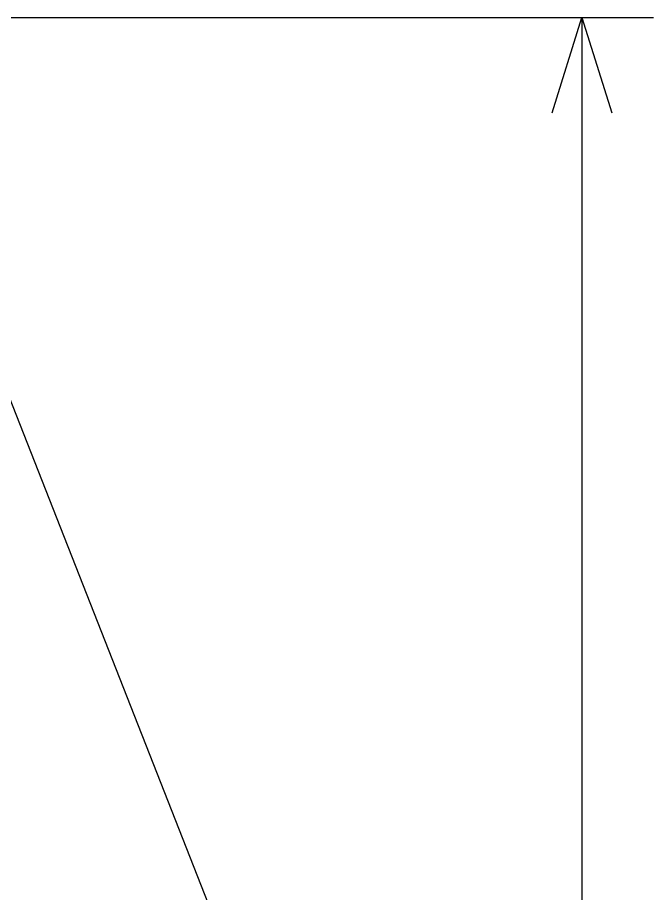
# Model space of a CAD drawing. Header units: inches. Extents: x 21 to 1475, y 21 to 947.
# Drawn here: x 726.7 to 759.3, y 473.91 to 518.83 of the extents above; entities that cross this region are included whole.
import ezdxf

# ---------------------------------------------------------------- set-up
doc = ezdxf.new("R2010")
doc.units = ezdxf.units.IN
doc.header["$MEASUREMENT"] = 0

msp = doc.modelspace()

# ---------------------------------------------------------------- linework, layer by layer
at = {"layer": 'ANNOTATION'}
for p, q in [((718.676, 518.683), (753.929, 428.989)), ((720.802, 518.833), (759.302, 518.833)), ((754.108, 513.944), (755.635, 518.833)), ((755.635, 518.833), (755.635, 447.322)), ((755.635, 518.833), (757.163, 513.944))]:
    msp.add_line(p, q, dxfattribs=at)

doc.saveas('drawing.dxf')
